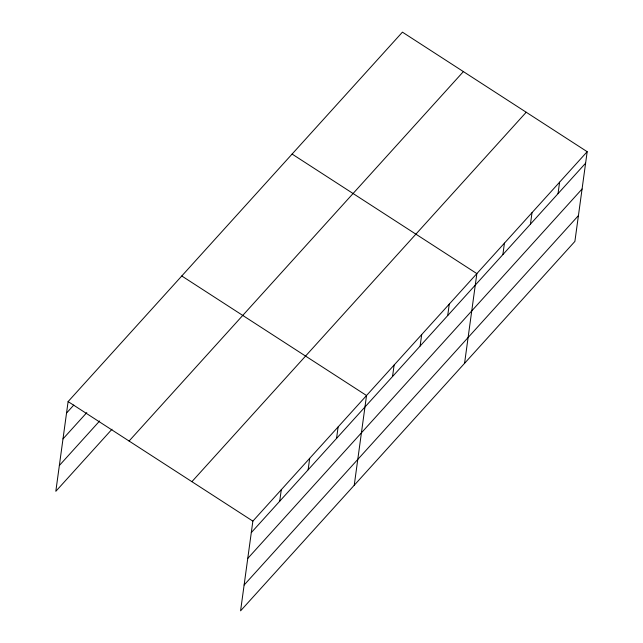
<?xml version="1.0" encoding="UTF-8"?>
<svg xmlns="http://www.w3.org/2000/svg" width="643" height="643" viewBox="0 0 643 643"><rect width="100%" height="100%" fill="white"/><g stroke="black" fill="none" stroke-linecap="round" stroke-linejoin="round"><path stroke-width="0.96" d="M587.18 151.692L252.868 521.119L240.578 610.85L574.89 241.414L587.18 151.692L402.422 32.15L68.11 401.586L55.82 491.308L111.995 429.235M279.713 501.219L281.288 489.725M308.126 469.816L309.701 458.322M336.546 438.413L338.122 426.92M354.245 485.24L366.534 395.517L181.776 275.976M392.543 376.533L394.119 365.039M420.12 346.055L421.695 334.561M447.705 315.576L449.28 304.083M464.567 363.327L476.857 273.605L292.099 154.063M502.866 254.62L504.442 243.126M530.443 224.142L532.018 212.648M558.028 193.664L559.603 182.17M66.534 413.079L73.8 405.05M62.998 438.896L86.789 412.605M59.357 465.492L99.665 420.948M129.082 441.034L463.394 71.598M191.903 481.671L526.207 112.244M251.292 532.621L585.604 163.185M247.756 558.437L582.068 189.002M244.115 585.034L578.427 215.598M68.11 401.586L252.868 521.119"/></g></svg>
